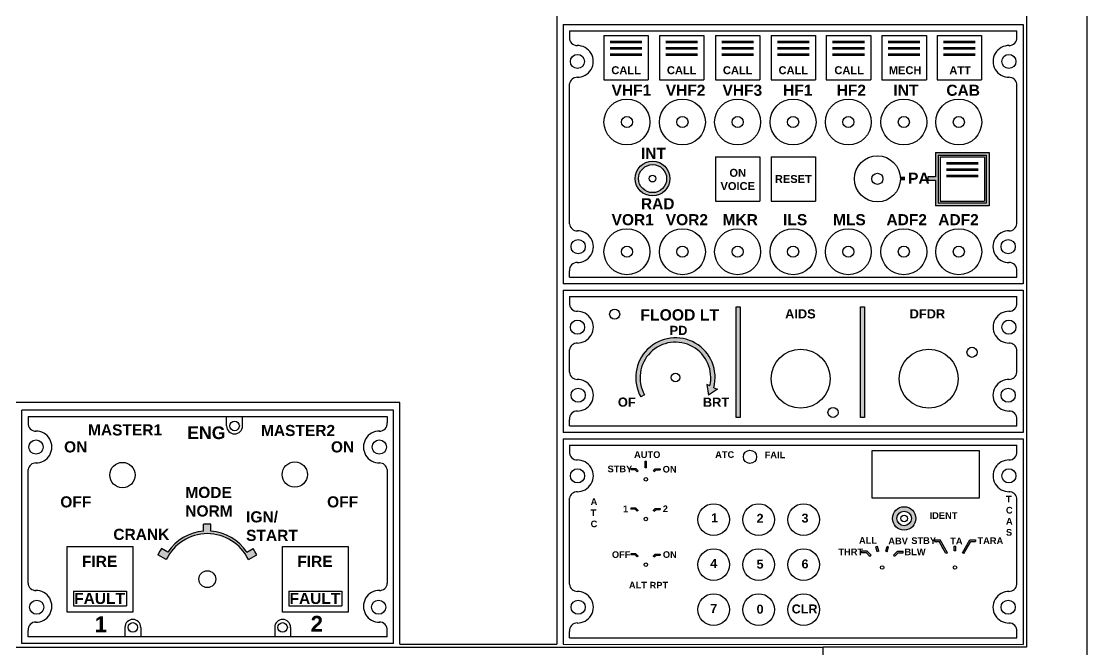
# Model space of a CAD drawing. Header units: millimetres. Extents: x -710 to 7903, y -55 to 3601.
# Drawn here: x 2462.2 to 2798, y 229.4 to 427.3 of the extents above; entities that cross this region are included whole.
import ezdxf

# ---------------------------------------------------------------- set-up
doc = ezdxf.new("R2010")
doc.units = ezdxf.units.MM
doc.styles.get("Standard").update_dxf_attribs({"font": 'sanss___.ttf'})

msp = doc.modelspace()

# ---------------------------------------------------------------- hatches: boundary and pattern name
at = {"lineweight": 50}
h = msp.add_hatch(color=1, dxfattribs=at)
edge = h.paths.add_edge_path()
edge.add_arc((2661.152910764322, 377.7989188534369), 5.472625898888177, 0, 360)
edge = h.paths.add_edge_path(flags=16)
edge.add_arc((2661.152910764322, 377.7989188534369), 4.422987068652411, 0, 360)
h = msp.add_hatch(color=1)
h.paths.add_polyline_path([(2767.191208671041, 386.0779635832972), (2767.191208671041, 369.2236249196046), (2750.336870007348, 369.2236249196046), (2750.336870007348, 377.259115680364), (2747.920328592966, 377.2591156803639), (2747.920328592965, 378.3649243424625), (2750.336870007348, 378.3649243424625), (2750.336870007348, 386.0779635832972)])
h.paths.add_polyline_path([(2766.348133775946, 385.2348886882019), (2766.348133775946, 370.0666998147001), (2751.179944902444, 370.0666998147001), (2751.179944902444, 385.2348886882019)], flags=16)
msp.add_hatch(color=1).paths.add_polyline_path([(2740.759302876217, 377.2591156803639), (2740.759302876217, 378.3649243424625), (2739.384194519123, 378.3649243424625), (2739.384194519123, 377.2591156803639)])
h = msp.add_hatch(color=1)
h.paths.add_polyline_path([(2687.466757732214, 337.4455169830005), (2688.779572713711, 337.4455169830005), (2688.779572713711, 302.5751935788284), (2687.466757732214, 302.5751935788284)])
h.paths.add_polyline_path([(2726.643924362945, 337.4455169830005), (2727.956739344442, 337.4455169830005), (2727.956739344442, 302.5751935788284), (2726.643924362945, 302.5751935788284)])
edge = h.paths.add_edge_path()
edge.add_line((2658.628298742625, 309.6793871121673), (2657.438595901394, 309.0119907556901))
edge.add_arc((2668.350073137452, 315.1330824256086), 12.51111900289339, -14.779877874104216, 209.2914383539405, ccw=False)
edge.add_line((2680.447237257001, 311.9414184443469), (2681.625750399706, 311.4938778518433))
edge.add_line((2681.625750399706, 311.4938778518433), (2678.807490277169, 309.6041477715008))
edge.add_line((2678.807490277169, 309.6041477715008), (2678.219502405534, 312.9459945899))
edge.add_line((2678.219502405534, 312.9459945899), (2679.17933017324, 312.4905680909916))
edge.add_arc((2668.350073137452, 315.1330824256086), 11.1470036312808, 346.2868861903746, 569.2914383539405)
h.paths.add_polyline_path([(2478.259211059271, 177.3701604759533), (2563.224065732945, 177.3701604759533), (2563.224065732945, 178.9249967900739), (2478.259211059271, 178.9249967900739)])
h.paths.add_polyline_path([(2478.259211059271, 119.34090686523), (2563.224065732945, 119.34090686523), (2563.224065732945, 120.8957431793506), (2478.259211059271, 120.8957431793506)])
h.paths.add_polyline_path([(2478.259211059271, 83.58609226131102), (2563.224065732945, 83.58609226131102), (2563.224065732945, 85.14092857543164), (2478.259211059271, 85.14092857543164)])
edge = h.paths.add_edge_path()
edge.add_arc((2530.592900325072, 50.52909891788477), 26.80943083375547, 358.259621614263, 361.740378385737)
edge.add_arc((2530.592900325072, 50.52909891788477), 26.80943083375547, 88.25982234821336, 91.74017765178662)
edge.add_line((2556.427418477143, 51.32669723641493), (2557.39046399329, 51.32669723641493))
edge.add_arc((2530.592900325072, 50.52909891788477), 25.84682748863799, 1.768351392183232, 88.23185257018616)
edge.add_line((2554.831595777378, 49.7315005993546), (2557.39046399329, 49.7315005993546))
edge.add_line((2529.795393972649, 74.76779739625249), (2529.795393972649, 77.326665323209))
edge.add_line((2531.390406677495, 76.3636199090945), (2531.390406677494, 77.326665323209))
edge.add_arc((2530.592900325072, 50.52909891788477), 24.25181478379266, 358.1153055934097, 451.8844770157866)
h = msp.add_hatch(color=1)
edge = h.paths.add_edge_path()
edge.add_arc((2740.446494753524, 270.7521040280101), 3.686452173858746, 0, 360)
edge = h.paths.add_edge_path(flags=16)
edge.add_arc((2740.446494753524, 270.7521040280101), 2.29649460998304, 0, 360)
edge = h.paths.add_edge_path()
edge.add_line((2658.805405208203, 286.6394245715212), (2658.805405208203, 288.8297279036967))
edge.add_line((2658.805405208203, 288.8297279036967), (2659.202379274318, 288.8297279036967))
edge.add_line((2659.202379274318, 288.8297279036967), (2659.202379274318, 286.6394245715212))
edge.add_arc((2659.00389224126, 283.0488261167663), 3.596080417006681, 86.83592958940658, 93.16407041059722)
edge = h.paths.add_edge_path()
edge.add_line((2663.593347235938, 286.3252844954288), (2663.593347235938, 286.0445814413245))
edge.add_line((2663.593347235938, 286.0445814413245), (2662.280350619923, 286.0445814413245))
edge.add_line((2662.280350619923, 286.0445814413245), (2661.683180284188, 285.4474111055894))
edge.add_arc((2659.00389224126, 283.0488261167663), 3.596080417006681, 41.8359295894105, 48.16407041059485)
edge.add_line((2661.402477230084, 285.7281141596936), (2661.999647565819, 286.3252844954288))
edge.add_line((2661.999647565819, 286.3252844954288), (2663.593347235939, 286.3252844954287))
edge = h.paths.add_edge_path()
edge.add_line((2656.324604198334, 285.4474111055895), (2655.659886841267, 286.1121284626565))
edge.add_line((2655.659886841267, 286.1121284626565), (2654.318601550175, 286.1121284626565))
edge.add_line((2654.318601550175, 286.1121284626565), (2654.318601550175, 286.3928315167609))
edge.add_line((2654.318601550175, 286.3928315167609), (2655.940589895371, 286.3928315167609))
edge.add_line((2655.940589895371, 286.3928315167609), (2656.605307252438, 285.7281141596936))
edge.add_arc((2659.00389224126, 283.0488261167663), 3.596080417006681, 131.8359295894092, 138.1640704105888)
edge = h.paths.add_edge_path()
edge.add_line((2663.572695171566, 273.8667521672785), (2663.572695171566, 273.5860491131741))
edge.add_line((2663.572695171566, 273.5860491131741), (2662.25969855555, 273.5860491131741))
edge.add_line((2662.25969855555, 273.5860491131741), (2661.662528219815, 272.9888787774389))
edge.add_arc((2658.983240176887, 270.590293788616), 3.596080417006681, 41.8359295894105, 48.16407041059485)
edge.add_line((2661.38182516571, 273.2695818315433), (2661.978995501446, 273.8667521672785))
edge.add_line((2661.978995501446, 273.8667521672785), (2663.572695171566, 273.8667521672784))
edge = h.paths.add_edge_path()
edge.add_line((2654.297949485803, 273.9342991886106), (2654.297949485803, 273.6535961345062))
edge.add_line((2654.297949485803, 273.6535961345062), (2655.639234776893, 273.6535961345062))
edge.add_line((2655.639234776893, 273.6535961345062), (2656.303952133961, 272.988878777439))
edge.add_arc((2658.983240176887, 270.590293788616), 3.596080417006681, 131.8359295894092, 138.1640704105888, ccw=False)
edge.add_line((2656.584655188064, 273.2695818315432), (2655.919937830997, 273.9342991886106))
edge.add_line((2655.919937830997, 273.9342991886106), (2654.297949485803, 273.9342991886106))
edge = h.paths.add_edge_path()
edge.add_line((2663.572695171566, 259.4916131884147), (2663.572695171566, 259.2109101343103))
edge.add_line((2663.572695171566, 259.2109101343103), (2662.25969855555, 259.2109101343103))
edge.add_line((2662.25969855555, 259.2109101343103), (2661.662528219815, 258.6137397985752))
edge.add_arc((2658.983240176887, 256.2151548097523), 3.596080417006681, 41.8359295894105, 48.16407041059485)
edge.add_line((2661.38182516571, 258.8944428526796), (2661.978995501446, 259.4916131884147))
edge.add_line((2661.978995501446, 259.4916131884147), (2663.572695171566, 259.4916131884147))
edge = h.paths.add_edge_path()
edge.add_line((2654.297949485803, 259.5591602097468), (2654.297949485803, 259.2784571556424))
edge.add_line((2654.297949485803, 259.2784571556424), (2655.639234776893, 259.2784571556424))
edge.add_line((2655.639234776893, 259.2784571556424), (2656.303952133961, 258.6137397985754))
edge.add_arc((2658.983240176887, 256.2151548097523), 3.596080417006681, 131.8359295894092, 138.1640704105888, ccw=False)
edge.add_line((2656.584655188064, 258.8944428526795), (2655.919937830997, 259.5591602097468))
edge.add_line((2655.919937830997, 259.5591602097468), (2654.297949485803, 259.5591602097469))
edge = h.paths.add_edge_path()
edge.add_arc((2733.535122465129, 255.2825111151943), 5.239594750174992, 102.2640761826788, 107.7359238173195)
edge.add_line((2731.938983095813, 260.2730714304074), (2731.526658532202, 261.8118876510138))
edge.add_line((2731.526658532202, 261.8118876510136), (2732.009814985719, 261.9413490325517))
edge.add_line((2732.009814985719, 261.9413490325517), (2732.42213954933, 260.4025328119454))
edge = h.paths.add_edge_path()
edge.add_arc((2733.535122465129, 255.2825111151943), 5.239594750174992, 72.26407618267784, 77.73592381732385)
edge.add_line((2734.648105380927, 260.4025328119454), (2735.060429944538, 261.9413490325518))
edge.add_line((2735.060429944538, 261.9413490325519), (2735.543586398056, 261.8118876510139))
edge.add_line((2735.543586398056, 261.8118876510139), (2735.131261834445, 260.2730714304074))
edge = h.paths.add_edge_path()
edge.add_arc((2733.535122465129, 255.2825111151943), 5.239594750174992, 132.2640761826809, 137.7359238173196)
edge.add_line((2729.657545065714, 258.8063934426293), (2728.531053408718, 259.9328850996242))
edge.add_line((2728.531053408718, 259.9328850996242), (2727.026550680705, 259.9328850996242))
edge.add_line((2727.026550680705, 259.9328850996242), (2727.026550680705, 260.4330854673626))
edge.add_line((2727.026550680705, 260.4330854673626), (2728.73824318494, 260.4330854673626))
edge.add_line((2728.73824318494, 260.4330854673626), (2730.011240137694, 259.160088514609))
edge = h.paths.add_edge_path()
edge.add_line((2738.390295720115, 260.4330854673626), (2740.10198822435, 260.4330854673626))
edge.add_line((2740.10198822435, 260.4330854673626), (2740.10198822435, 259.9328850996242))
edge.add_line((2740.10198822435, 259.9328850996242), (2738.597485496337, 259.9328850996242))
edge.add_line((2738.597485496337, 259.9328850996242), (2737.440338910675, 258.7757385139618))
edge.add_arc((2733.535122465129, 255.2825111151943), 5.239594750174992, 41.81272439668577, 47.28474188193866)
edge.add_line((2737.08942963141, 259.1322193786575), (2738.390295720115, 260.4330854673626))
edge = h.paths.add_edge_path()
edge.add_line((2756.219731723843, 261.9994624620027), (2756.720090219813, 261.9994624620027))
edge.add_line((2756.720090219813, 261.9994624620027), (2756.720090219813, 260.5156762007939))
edge.add_arc((2756.469910971828, 255.2825111151943), 5.239141768387363, 87.26297381152679, 92.73702618847061)
edge.add_line((2756.219731723843, 260.5156762007939), (2756.219731723843, 261.9994624620027))
edge = h.paths.add_edge_path(flags=16)
edge.add_line((2762.951138671002, 263.9574587765774), (2762.951138671002, 263.4571002806078))
edge.add_line((2762.951138671002, 263.4571002806078), (2761.478394339334, 263.4571002806078))
edge.add_line((2761.478394339334, 263.4571002806078), (2759.303155098883, 259.6894753975289))
edge.add_arc((2756.469910971828, 255.2825111151943), 5.239141768387363, 57.26297381152617, 62.73702618847101)
edge.add_line((2758.869831930373, 259.9396546455137), (2761.189512226994, 263.9574587765774))
edge.add_line((2761.189512226994, 263.9574587765774), (2762.951138671002, 263.9574587765774))
edge = h.paths.add_edge_path()
edge.add_line((2762.951138671002, 263.9574587765774), (2762.951138671002, 263.4571002806078))
edge.add_line((2762.951138671002, 263.4571002806078), (2761.478394339334, 263.4571002806078))
edge.add_line((2761.478394339334, 263.4571002806078), (2759.303155098883, 259.6894753975289))
edge.add_arc((2756.469910971828, 255.2825111151943), 5.239141768387363, 57.26297381152617, 62.73702618847101)
edge.add_line((2758.869831930373, 259.9396546455137), (2761.189512226994, 263.9574587765774))
edge.add_line((2761.189512226994, 263.9574587765774), (2762.951138671002, 263.9574587765774))
edge = h.paths.add_edge_path()
edge.add_line((2749.988683272654, 263.9574587765774), (2749.988683272654, 263.4571002806078))
edge.add_arc((2756.469910971828, 255.2825111151943), 5.239141768387363, 117.2629738115261, 122.7370261884738)
edge.add_line((2754.069990013283, 259.9396546455139), (2751.750309716662, 263.9574587765774))
edge.add_line((2749.988683272654, 263.457100280608), (2751.461427604322, 263.4571002806078))
edge.add_line((2753.636666844774, 259.6894753975289), (2751.461427604322, 263.4571002806078))
h = msp.add_hatch(color=1)
edge = h.paths.add_edge_path()
edge.add_line((2519.650742708979, 266.7081304580851), (2519.650742708979, 268.9363550699519))
edge.add_arc((2520.799007379526, 251.631202686348), 17.34320647323831, 86.20376539831648, 93.7962346016833, ccw=False)
edge.add_line((2521.947272050073, 268.9363550699519), (2521.947272050073, 266.7081304580852))
edge.add_arc((2520.799007379526, 251.6312026863482), 15.12059068911664, 34.35526103128552, 85.64473896871328, ccw=False)
edge.add_line((2533.2818775056, 260.1640929471783), (2535.211576624814, 261.2782052531118))
edge.add_arc((2520.799007379526, 251.6312026863482), 17.34320647323831, 26.203765398316307, 33.79623460168301, ccw=False)
edge.add_line((2536.359841295362, 259.2893525031882), (2533.739159084091, 257.7763009230508))
edge.add_arc((2520.799007379526, 251.6312026863482), 14.32514427417341, 25.40239347027086, 154.5976065297291)
edge.add_line((2507.858855674961, 257.7763009230508), (2505.238173463691, 259.2893525031882))
edge.add_arc((2520.799007379526, 251.6312026863482), 17.34320647323831, 146.203765398317, 153.7962346016837, ccw=False)
edge.add_line((2506.386438134237, 261.2782052531118), (2508.316137253452, 260.1640929471783))
edge.add_arc((2520.799007379526, 251.6312026863482), 15.12059068911664, 94.3552610312858, 145.6447389687137, ccw=False)
h = msp.add_hatch(color=1)
edge = h.paths.add_edge_path()
edge.add_line((2749.988683272654, 263.9574587765774), (2749.988683272654, 263.4571002806078))
edge.add_line((2749.988683272654, 263.457100280608), (2751.461427604322, 263.4571002806078))
edge.add_line((2751.461427604322, 263.4571002806078), (2753.636666844774, 259.6894753975289))
edge.add_arc((2756.469910971828, 255.2825111151943), 5.239141768387363, 117.26297381152611, 122.73702618847389, ccw=False)
edge.add_line((2754.069990013283, 259.9396546455139), (2751.750309716662, 263.9574587765774))
edge.add_line((2751.750309716662, 263.9574587765774), (2749.988683272654, 263.9574587765773))

# ---------------------------------------------------------------- linework, layer by layer
at = {"color": 5}
for p, q in [((2778.983562695995, 741.8088413534972), (2778.983562695995, 230.2193822245869)), ((2797.983562695995, 741.8088413534972), (2797.983562695995, 230.219382224587)), ((2630.966450610203, 602.1616148744838), (2630.966450610203, 231.1054275598542)), ((2632.957572990599, 426.3558753453142), (2777.963380194973, 426.3558753453142)), ((2632.963380195082, 426.3558753453141), (2632.963380195081, 344.6497151907388)), ((2634.973925159899, 424.3584003640258), (2634.973925159899, 422.3584003640258)), ((2634.973925159899, 424.3584003640258), (2775.952835230089, 424.3584003640823)), ((2775.963767150899, 422.1288043050333), (2775.963767150899, 424.3584003640823)), ((2777.963380194972, 426.3558753453141), (2777.963380194963, 344.6497151907388)), ((2645.808362572661, 422.8761924819706), (2659.808362572661, 422.8761924819706)), ((2645.808362572661, 422.8761924819706), (2645.808362572661, 408.8761924819706)), ((2659.808362572661, 422.8761924819706), (2659.808362572661, 408.8761924819706)), ((2663.334521420408, 422.8761924819706), (2663.334521420408, 408.8761924819706)), ((2663.334521420408, 422.8761924819706), (2677.334521420408, 422.8761924819706)), ((2677.334521420408, 422.8761924819706), (2677.334521420408, 408.8761924819706)), ((2680.98860932369, 422.8761924819706), (2680.98860932369, 408.8761924819706)), ((2680.98860932369, 422.8761924819706), (2694.988609323689, 422.8761924819705)), ((2694.98860932369, 422.8761924819706), (2694.98860932369, 408.8761924819706)), ((2698.514769693441, 422.8761924819706), (2698.514769693441, 408.8761924819706)), ((2698.514769693441, 422.8761924819706), (2712.514769693441, 422.8761924819705)), ((2712.514769693441, 422.8761924819706), (2712.514769693441, 408.8761924819706)), ((2715.91300100766, 422.8761924819706), (2715.91300100766, 408.8761924819706)), ((2715.91300100766, 422.8761924819705), (2729.91300100766, 422.8761924819705)), ((2729.91300100766, 422.8761924819706), (2729.91300100766, 408.8761924819706)), ((2733.439161377412, 422.8761924819706), (2733.439161377412, 408.8761924819706)), ((2733.439161377411, 422.8761924819706), (2747.439161377412, 422.8761924819706)), ((2747.439161377412, 422.8761924819706), (2747.439161377412, 408.8761924819706)), ((2750.837392691631, 422.8761924819706), (2750.837392691631, 408.8761924819706)), ((2750.837392691631, 422.8761924819706), (2764.837392691631, 422.8761924819705)), ((2764.837392691631, 422.8761924819706), (2764.837392691631, 408.8761924819706)), ((2634.966212480304, 363.5579760190839), (2634.984438619017, 407.6207317876165)), ((2645.808362572661, 408.8761924819706), (2659.808362572661, 408.8761924819706)), ((2663.334521420408, 408.8761924819705), (2677.334521420408, 408.8761924819706)), ((2680.98860932369, 408.8761924819706), (2694.988609323689, 408.8761924819705)), ((2698.514769693441, 408.8761924819705), (2712.514769693441, 408.8761924819705)), ((2715.91300100766, 408.8761924819705), (2729.91300100766, 408.8761924819705)), ((2733.439161377412, 408.8761924819705), (2747.439161377412, 408.8761924819705)), ((2750.83739269163, 408.8761924819705), (2764.837392691631, 408.8761924819706)), ((2775.960547909733, 363.557976019325), (2775.942321770985, 407.620731787673)), ((2680.98860932369, 384.6507942514509), (2694.98860932369, 384.6507942514509)), ((2680.98860932369, 384.6507942514509), (2680.98860932369, 370.6507942514509)), ((2694.98860932369, 384.6507942514509), (2694.98860932369, 370.650794251451)), ((2698.514769693441, 384.6507942514509), (2712.514769693441, 384.6507942514509)), ((2698.514769693441, 384.6507942514509), (2698.514769693441, 370.6507942514509)), ((2712.514769693441, 384.6507942514509), (2712.514769693441, 370.650794251451)), ((2751.764039339195, 384.650794251451), (2751.764039339195, 370.650794251451)), ((2751.764039339195, 384.650794251451), (2765.764039339195, 384.6507942514509)), ((2765.764039339195, 384.650794251451), (2765.764039339195, 370.650794251451)), ((2680.98860932369, 370.6507942514509), (2694.98860932369, 370.6507942514509)), ((2698.514769693441, 370.6507942514509), (2712.514769693441, 370.6507942514509)), ((2751.764039339194, 370.6507942514509), (2765.764039339195, 370.650794251451)), ((2634.976566968025, 346.7183060699452), (2634.976566968025, 348.7183060699452)), ((2634.976566968025, 346.7183060699452), (2775.950193422009, 346.7183060700016)), ((2775.950193422009, 346.7183060700016), (2775.950193422007, 348.7183060700016)), ((2777.963380194963, 344.6497151907388), (2632.963380195082, 344.6497151907388)), ((2632.963380195081, 342.6477332950619), (2777.963380194963, 342.6477332950619)), ((2632.963380195081, 342.6477332950619), (2632.963380195081, 297.8508493987115)), ((2777.963380194963, 342.6477332950619), (2777.963380194958, 297.8508493987114)), ((2634.976828762135, 340.6502583137735), (2634.976828762135, 338.6502583137735)), ((2634.976828762135, 340.6502583137735), (2775.955738832326, 340.6502583138301)), ((2775.966670753135, 338.420662254781), (2775.966670753135, 340.6502583138301)), ((2634.962521143053, 316.8044267655239), (2634.987342221253, 323.9125897373642)), ((2775.964239246962, 316.8044267655803), (2775.945225373221, 323.9125897374208)), ((2581.535122190849, 307.3099280447807), (2460.290940063036, 307.3099280447808)), ((2581.53512219085, 231.1308131888737), (2581.535122190849, 307.3099280447807)), ((2579.53512219085, 304.8775029271089), (2462.290940063036, 304.877502927109)), ((2462.290940063036, 231.3929309904031), (2462.290940063036, 304.877502927109)), ((2464.304388630087, 302.8800279458206), (2464.304388630087, 300.8800279458206)), ((2464.304388630087, 302.8800279458206), (2577.521673623799, 302.8800279458206)), ((2526.894430261993, 299.8800279458206), (2526.894430261993, 302.8800279458206)), ((2531.894430261993, 299.8800279458206), (2531.894430261993, 302.8800279458206)), ((2577.521673623799, 302.8800279458206), (2577.521673623799, 300.8800279458206)), ((2579.53512219085, 231.3929309904031), (2579.535122190849, 304.8775029271089)), ((2634.976566968022, 299.9194402779179), (2634.976566968022, 301.9194402779179)), ((2634.976566968022, 299.9194402779179), (2775.950193422006, 299.9194402779743)), ((2775.950193422006, 299.9194402779743), (2775.950193422004, 301.9194402779743)), ((2777.963380194958, 297.8508493987114), (2632.963380195081, 297.8508493987115)), ((2632.963380195081, 295.8189947267824), (2777.963380194958, 295.8189947267824)), ((2632.963380195081, 295.8189947267824), (2632.963380195081, 231.1044020297856)), ((2777.963380194958, 295.8189947267824), (2777.96338019495, 231.0299367802058)), ((2634.976828762132, 293.821519745494), (2634.976828762132, 291.821519745494)), ((2634.976828762132, 293.821519745494), (2775.955738832323, 293.8215197455506)), ((2775.966670753132, 291.5919236865015), (2775.966670753132, 293.8215197455506)), ((2464.290081011004, 250.3092757324256), (2464.314902089205, 286.1423593694113)), ((2577.51116016468, 286.1423593694113), (2577.535981242882, 250.3092757324256)), ((2634.962521143049, 250.0207467718081), (2634.98734222125, 277.0838511690847)), ((2775.964239246958, 250.0207467718645), (2775.945225373218, 277.0838511691413)), ((2464.304126835973, 233.4242892448197), (2464.304126835973, 235.4242892448197)), ((2494.82905136055, 236.4242892448197), (2494.82905136055, 233.4242892448197)), ((2499.82905136055, 236.4242892448197), (2499.82905136055, 233.4242892448197)), ((2542.03567684347, 236.4242892448197), (2542.03567684347, 233.4242892448197)), ((2547.03567684347, 236.4242892448197), (2547.03567684347, 233.4242892448197)), ((2577.521935417913, 233.4242892448197), (2577.521935417913, 235.4242892448197)), ((2634.976566968018, 233.1357602842022), (2634.976566968018, 235.1357602842022)), ((2775.950193422002, 233.1357602842586), (2775.950193422001, 235.1357602842586)), ((2577.521935417913, 233.4242892448197), (2464.304126835973, 233.4242892448197)), ((2634.976566968018, 233.1357602842022), (2775.950193422002, 233.1357602842586)), ((2327.024612811601, 230.2193822245868), (2714.90016673884, 230.2193822245866)), ((2579.53512219085, 231.3929309904031), (2462.290940063036, 231.3929309904031)), ((2581.53512219085, 231.1308131888737), (2630.966450610203, 231.1054275598542)), ((2632.963380195081, 231.1044020297856), (2777.96338019495, 231.0299367802058)), ((2778.983562695995, 230.219382224587), (2714.90016673884, 230.2193822245866)), ((2714.90016673884, 211.2193822245866), (2714.90016673884, 230.2193822245866)), ((2797.983562695995, 230.219382224587), (2797.983562695994, 211.219382224587))]:
    msp.add_line(p, q, dxfattribs=at)
at = {"color": 1, "lineweight": 80}
for p, q in [((2647.808362572661, 420.8761924819706), (2657.80836257266, 420.8761924819706)), ((2665.334521420408, 420.8761924819706), (2675.334521420408, 420.8761924819706)), ((2682.98860932369, 420.8761924819706), (2692.98860932369, 420.8761924819706)), ((2700.514769693441, 420.8761924819706), (2710.514769693441, 420.8761924819706)), ((2717.91300100766, 420.8761924819706), (2727.91300100766, 420.8761924819706)), ((2735.439161377412, 420.8761924819705), (2745.439161377412, 420.8761924819706)), ((2752.83739269163, 420.8761924819706), (2762.837392691631, 420.8761924819706)), ((2647.808362572661, 418.8761924819705), (2657.80836257266, 418.8761924819706)), ((2647.808362572661, 416.8761924819705), (2657.80836257266, 416.8761924819705)), ((2665.334521420408, 418.8761924819706), (2675.334521420408, 418.8761924819706)), ((2665.334521420408, 416.8761924819705), (2675.334521420408, 416.8761924819705)), ((2682.98860932369, 418.8761924819706), (2692.98860932369, 418.8761924819706)), ((2682.98860932369, 416.8761924819705), (2692.98860932369, 416.8761924819705)), ((2700.514769693441, 418.8761924819706), (2710.514769693441, 418.8761924819706)), ((2700.514769693441, 416.8761924819706), (2710.514769693441, 416.8761924819706)), ((2717.91300100766, 418.8761924819706), (2727.91300100766, 418.8761924819706)), ((2717.91300100766, 416.8761924819706), (2727.91300100766, 416.8761924819706)), ((2735.439161377412, 418.8761924819706), (2745.439161377412, 418.8761924819706)), ((2735.439161377412, 416.8761924819705), (2745.439161377412, 416.8761924819705)), ((2752.83739269163, 418.8761924819706), (2762.837392691631, 418.8761924819706)), ((2752.83739269163, 416.8761924819706), (2762.837392691631, 416.8761924819706)), ((2753.764039339194, 382.650794251451), (2763.764039339195, 382.650794251451)), ((2753.764039339194, 380.650794251451), (2763.764039339195, 380.650794251451)), ((2753.764039339194, 378.650794251451), (2763.764039339195, 378.650794251451))]:
    msp.add_line(p, q, dxfattribs=at)
at = {"color": 1}
for p, q in [((2750.336870007348, 386.0779635832972), (2750.336870007348, 378.3649243424625)), ((2751.179944902444, 385.2348886882019), (2751.179944902444, 370.0666998147001)), ((2766.348133775946, 385.2348886882019), (2766.348133775946, 370.0666998147001)), ((2767.191208671041, 386.0779635832972), (2767.191208671041, 369.2236249196046)), ((2750.336870007348, 378.3649243424625), (2747.920328592965, 378.3649243424625)), ((2747.920328592966, 378.3649243424625), (2747.920328592966, 377.2591156803639)), ((2747.920328592965, 377.2591156803639), (2750.336870007348, 377.259115680364)), ((2750.336870007348, 377.259115680364), (2750.336870007348, 369.2236249196046)), ((2679.17933017324, 312.4905680909916), (2678.219502405534, 312.9459945899)), ((2678.219502405534, 312.9459945899), (2678.807490277169, 309.6041477715008)), ((2658.628298742625, 309.6793871121673), (2657.438595901394, 309.0119907556901)), ((2681.625750399706, 311.4938778518433), (2678.807490277169, 309.6041477715008)), ((2680.447237257001, 311.9414184443469), (2681.625750399706, 311.4938778518433)), ((2658.805405208203, 288.8297279036967), (2659.202379274318, 288.8297279036967)), ((2658.805405208203, 286.6394245715212), (2658.805405208203, 288.8297279036967)), ((2659.202379274318, 286.6394245715212), (2659.202379274318, 288.8297279036967)), ((2655.940589895371, 286.3928315167609), (2654.318601550175, 286.3928315167609)), ((2654.318601550175, 286.3928315167609), (2654.318601550175, 286.1121284626565)), ((2655.659886841267, 286.1121284626565), (2654.318601550175, 286.1121284626565)), ((2656.324604198334, 285.4474111055895), (2655.659886841267, 286.1121284626565)), ((2656.605307252438, 285.7281141596936), (2655.940589895371, 286.3928315167609)), ((2661.402477230084, 285.7281141596936), (2661.999647565819, 286.3252844954288)), ((2661.683180284188, 285.4474111055894), (2662.280350619923, 286.0445814413245)), ((2661.999647565819, 286.3252844954288), (2663.593347235939, 286.3252844954287)), ((2662.280350619923, 286.0445814413245), (2663.593347235938, 286.0445814413245)), ((2663.593347235938, 286.3252844954288), (2663.593347235938, 286.0445814413245)), ((2655.919937830997, 273.9342991886106), (2654.297949485803, 273.9342991886106)), ((2654.297949485803, 273.9342991886106), (2654.297949485803, 273.6535961345062)), ((2655.639234776893, 273.6535961345062), (2654.297949485803, 273.6535961345062)), ((2656.303952133961, 272.988878777439), (2655.639234776893, 273.6535961345062)), ((2656.584655188064, 273.2695818315432), (2655.919937830997, 273.9342991886106)), ((2661.38182516571, 273.2695818315433), (2661.978995501446, 273.8667521672785)), ((2661.662528219815, 272.9888787774389), (2662.25969855555, 273.5860491131741)), ((2661.978995501446, 273.8667521672785), (2663.572695171566, 273.8667521672784)), ((2662.25969855555, 273.5860491131741), (2663.572695171566, 273.5860491131741)), ((2663.572695171566, 273.8667521672785), (2663.572695171566, 273.5860491131741)), ((2519.650742708979, 266.7081304580851), (2519.650742708979, 268.9363550699519)), ((2521.947272050073, 266.7081304580852), (2521.947272050073, 268.9363550699519)), ((2732.009814985719, 261.9413490325517), (2731.526658532202, 261.8118876510136)), ((2732.42213954933, 260.4025328119454), (2732.009814985719, 261.9413490325517)), ((2734.648105380927, 260.4025328119454), (2735.060429944538, 261.9413490325518)), ((2735.543586398056, 261.8118876510139), (2735.060429944538, 261.9413490325519)), ((2749.988683272654, 263.9574587765773), (2751.750309716662, 263.9574587765774)), ((2749.988683272654, 263.9574587765774), (2749.988683272654, 263.4571002806078)), ((2749.988683272654, 263.457100280608), (2751.461427604322, 263.4571002806078)), ((2753.636666844774, 259.6894753975289), (2751.461427604322, 263.4571002806078)), ((2754.069990013283, 259.9396546455139), (2751.750309716662, 263.9574587765774)), ((2756.219731723843, 260.5156762007939), (2756.219731723843, 261.9994624620027)), ((2756.219731723843, 261.9994624620027), (2756.720090219813, 261.9994624620027)), ((2756.720090219813, 260.5156762007939), (2756.720090219813, 261.9994624620027)), ((2758.869831930373, 259.9396546455137), (2761.189512226994, 263.9574587765774)), ((2759.303155098883, 259.6894753975289), (2761.478394339334, 263.4571002806078)), ((2761.189512226994, 263.9574587765774), (2762.951138671002, 263.9574587765774)), ((2761.478394339334, 263.4571002806078), (2762.951138671002, 263.4571002806078)), ((2762.951138671002, 263.9574587765774), (2762.951138671002, 263.4571002806078)), ((2507.858855674961, 257.7763009230508), (2505.238173463691, 259.2893525031882)), ((2508.316137253452, 260.1640929471783), (2506.386438134237, 261.2782052531118)), ((2533.2818775056, 260.1640929471783), (2535.211576624814, 261.2782052531118)), ((2533.739159084091, 257.7763009230508), (2536.359841295362, 259.2893525031882)), ((2655.919937830997, 259.5591602097468), (2654.297949485803, 259.5591602097469)), ((2654.297949485803, 259.5591602097468), (2654.297949485803, 259.2784571556424)), ((2655.639234776893, 259.2784571556424), (2654.297949485803, 259.2784571556424)), ((2656.303952133961, 258.6137397985754), (2655.639234776893, 259.2784571556424)), ((2656.584655188064, 258.8944428526795), (2655.919937830997, 259.5591602097468)), ((2661.38182516571, 258.8944428526796), (2661.978995501446, 259.4916131884147)), ((2661.662528219815, 258.6137397985752), (2662.25969855555, 259.2109101343103)), ((2661.978995501446, 259.4916131884147), (2663.572695171566, 259.4916131884147)), ((2662.25969855555, 259.2109101343103), (2663.572695171566, 259.2109101343103)), ((2663.572695171566, 259.4916131884147), (2663.572695171566, 259.2109101343103)), ((2727.026550680705, 259.9328850996242), (2727.026550680705, 260.4330854673626)), ((2728.73824318494, 260.4330854673626), (2727.026550680705, 260.4330854673626)), ((2728.531053408718, 259.9328850996242), (2727.026550680705, 259.9328850996242)), ((2729.657545065714, 258.8063934426293), (2728.531053408718, 259.9328850996242)), ((2730.011240137694, 259.160088514609), (2728.73824318494, 260.4330854673626)), ((2731.938983095813, 260.2730714304074), (2731.526658532202, 261.8118876510138)), ((2735.131261834445, 260.2730714304074), (2735.543586398056, 261.8118876510139)), ((2737.08942963141, 259.1322193786575), (2738.390295720115, 260.4330854673626)), ((2737.440338910675, 258.7757385139618), (2738.597485496337, 259.9328850996242)), ((2738.390295720115, 260.4330854673626), (2740.10198822435, 260.4330854673626)), ((2738.597485496337, 259.9328850996242), (2740.10198822435, 259.9328850996242)), ((2740.10198822435, 259.9328850996242), (2740.10198822435, 260.4330854673626)), ((2478.650375385379, 247.8291506481055), (2495.329051360549, 247.8291506481055)), ((2478.65037538538, 247.8291506481055), (2478.650375385379, 243.169944368911)), ((2495.32905136055, 247.8291506481055), (2495.32905136055, 243.169944368911)), ((2546.526564971697, 247.8291506481055), (2563.205240946867, 247.8291506481055)), ((2546.526564971697, 247.8291506481055), (2546.526564971697, 243.169944368911)), ((2563.205240946867, 247.8291506481055), (2563.205240946867, 243.169944368911)), ((2478.650375385379, 243.169944368911), (2495.329051360549, 243.169944368911)), ((2546.526564971697, 243.169944368911), (2563.205240946867, 243.169944368911))]:
    msp.add_line(p, q, dxfattribs=at)
for points in [[(2750.336870007348, 386.0779635832972), (2767.191208671041, 386.0779635832972)], [(2751.179944902444, 385.2348886882019), (2766.348133775946, 385.2348886882019)], [(2766.348133775946, 370.0666998147001), (2751.179944902444, 370.0666998147001)], [(2767.191208671041, 369.2236249196046), (2750.336870007348, 369.2236249196046)]]:
    msp.add_lwpolyline(points, dxfattribs=at)
for points in [[(2687.466757732214, 337.4455169830005), (2688.779572713711, 337.4455169830005), (2688.779572713711, 302.5751935788284), (2687.466757732214, 302.5751935788284)], [(2726.643924362945, 337.4455169830005), (2727.956739344442, 337.4455169830005), (2727.956739344442, 302.5751935788284), (2726.643924362945, 302.5751935788284)]]:
    msp.add_lwpolyline(points, close=True, dxfattribs=at)
at = {"color": 5}
for points in [[(2730.364763739569, 292.1355280359451), (2764.061946855538, 292.1355280359451), (2764.061946855538, 277.0866096587998), (2730.364763739569, 277.0866096587998)], [(2476.659487257153, 261.9591970601657), (2497.32905136055, 261.9591970601657), (2497.32905136055, 241.169944368911), (2476.659487257153, 241.169944368911)], [(2544.53567684347, 261.9591970601657), (2565.205240946867, 261.9591970601657), (2565.205240946867, 241.169944368911), (2544.53567684347, 241.169944368911)]]:
    msp.add_lwpolyline(points, close=True, dxfattribs=at)
for centre, radius in [((2637.473925159899, 414.7141556330006), 2.232332985104004), ((2773.452835230097, 414.7141556330552), 2.232332985104004), ((2637.693494248861, 356.3625845075383), 2.232332985104004), ((2773.233266141165, 356.3625845075925), 2.232332985104004), ((2649.192005715589, 335.0964957071748), 1.588153409117408), ((2637.476828762135, 331.0060135827483), 2.232332985104004), ((2773.455738832333, 331.0060135828029), 2.232332985104004), ((2761.843088833674, 323.0835241183477), 1.588153409117408), ((2637.693494248858, 309.563718715511), 2.232332985104004), ((2773.233266141162, 309.5637187155652), 2.232332985104004), ((2718.028301997355, 304.1567702997395), 1.588153409117408), ((2466.804388630087, 293.2357832147954), 2.232332985104004), ((2637.476828762132, 284.1772750144688), 2.232332985104004), ((2773.455738832331, 284.1772750145234), 2.232332985104004), ((2467.021054116809, 242.7800387217952), 2.232332985104004), ((2574.805008137076, 242.7800387217952), 2.232332985104004), ((2637.693494248855, 242.7800387217952), 2.232332985104004), ((2773.233266141158, 242.7800387218495), 2.232332985104004), ((2497.32905136055, 236.4242892448197), 1.5), ((2544.53567684347, 236.4242892448197), 1.5)]:
    msp.add_circle(centre, radius)
for centre, radius in [((2653.070672867899, 395.6311273165225), 7.239704235280669), ((2670.564696109796, 395.6311273165225), 7.239704235280669), ((2687.958158576969, 395.6311273165225), 7.239704235280669), ((2705.452183340871, 395.6311273165225), 7.239704235280669), ((2722.848296024638, 395.6311273165225), 7.239704235280669), ((2740.345965989639, 395.6311273165225), 7.239704235280669), ((2757.680271587209, 395.6311273165225), 7.239704235280669), ((2653.070672867899, 395.6311273165225), 1.758748234435541), ((2670.564696109796, 395.6311273165225), 1.758748234435541), ((2687.958158576969, 395.6311273165225), 1.758748234435541), ((2705.452183340871, 395.6311273165225), 1.758748234435541), ((2722.848296024638, 395.6311273165225), 1.758748234435541), ((2740.345965989639, 395.6311273165225), 1.758748234435541), ((2757.680271587209, 395.6311273165225), 1.758748234435541), ((2732.015571936258, 377.7299075714152), 7.239704235280669), ((2732.015571936258, 377.7299075714152), 1.758748234435541), ((2661.152910764322, 377.7989188534369), 1.0469142250479), ((2653.070672867899, 354.7792598129209), 7.239704235280669), ((2670.564696109796, 354.7792598129209), 7.239704235280669), ((2687.958158576969, 354.7792598129209), 7.239704235280669), ((2705.452183340871, 354.7792598129209), 7.239704235280669), ((2722.848296024638, 354.7792598129209), 7.239704235280669), ((2740.345965989639, 354.7792598129209), 7.239704235280669), ((2757.680271587209, 354.7792598129209), 7.239704235280669), ((2653.070672867899, 354.7792598129209), 1.758748234435541), ((2670.564696109796, 354.7792598129209), 1.758748234435541), ((2687.958158576969, 354.7792598129209), 1.758748234435541), ((2705.452183340871, 354.7792598129209), 1.758748234435541), ((2722.848296024638, 354.7792598129209), 1.758748234435541), ((2740.345965989639, 354.7792598129209), 1.758748234435541), ((2757.680271587209, 354.7792598129209), 1.758748234435541), ((2707.81766732754, 314.7546710693546), 9.295721080621203), ((2748.196364778451, 314.7546710693546), 9.295721080621203), ((2668.350073137452, 315.1330824256086), 1.352563458686242), ((2529.394430261993, 299.8800279458206), 1.5), ((2575.021673623799, 293.2357832147954), 2.232332985104004), ((2691.853703688201, 290.1618967226765), 2.096981231695203), ((2494.061927459042, 284.4142555038813), 3.985945150899489), ((2548.379801271246, 284.5691188220242), 3.985945150899489), ((2659.00389224126, 283.0488261167663), 0.553429603417286), ((2680.415773848398, 270.3914098892384), 5), ((2694.598837056479, 270.3914098892384), 5), ((2708.78190026456, 270.3914098892384), 5), ((2659.00389224126, 270.5864931167923), 0.553429603417286), ((2680.415773848398, 256.208346681157), 5), ((2694.598837056479, 256.208346681157), 5), ((2708.78190026456, 256.208346681157), 5), ((2659.00389224126, 256.2113541379285), 0.553429603417286), ((2733.535122465129, 255.2825111151943), 0.553429603417286), ((2756.469910971828, 255.2825111151943), 0.553429603417286), ((2520.799007379526, 251.6312026863482), 2.655638254711903), ((2680.415773848398, 242.0252834730755), 5), ((2694.598837056479, 242.0252834730755), 5), ((2708.78190026456, 242.0252834730755), 5)]:
    msp.add_circle(centre, radius, dxfattribs=at)
at = {"color": 1}
for centre, radius in [((2661.152910764322, 377.7989188534369), 5.472625898888177), ((2661.152910764322, 377.7989188534369), 4.422987068652411), ((2740.446494753524, 270.7521040280101), 3.686452173858746), ((2740.446494753524, 270.7521040280101), 2.29649460998304), ((2740.446494753524, 270.7521040280101), 1.035606329360418)]:
    msp.add_circle(centre, radius, dxfattribs=at)
at = {"color": 5}
for centre, radius, start, end in [((2637.37948793165, 422.1288043049786), 2.416494692558771, 174.5479879583645, 272.2397040119052), ((2773.54727245834, 422.1288043050333), 2.416494692558771, 267.7602959881405, 5.452012041681298), ((2637.473925159899, 414.7141556330006), 5, 268.540574937032, 91.45942506296798), ((2773.452835230097, 414.7141556330552), 5, 88.54057493707782, 271.4594250630138), ((2637.37948793165, 407.2995069610225), 2.416494692558771, 87.76029598809475, 172.3610567191907), ((2773.547272458352, 407.2995069610772), 2.416494692558771, 7.63894328085506, 92.239704011951), ((2637.372777636336, 363.7768155697545), 2.416494692558771, 184.1178242002659, 272.4616319438587), ((2773.553982753684, 363.7768155698089), 2.416494692558771, 267.5383680561871, 355.8821757997799), ((2637.476566968025, 356.3625508009704), 5, 268.540574937032, 91.45942506296798), ((2773.450193422001, 356.3625508010248), 5, 88.54057493707782, 271.4594250630138), ((2637.382129739776, 348.9479021289924), 2.416494692558771, 87.76029598809475, 185.4520120416355), ((2773.544630650256, 348.9479021290468), 2.416494692558771, 354.5479879584103, 92.239704011951), ((2637.382391533886, 338.4206622547264), 2.416494692558771, 174.5479879583645, 272.2397040119052), ((2637.476828762135, 331.0060135827483), 5, 268.540574937032, 91.45942506296798), ((2773.455738832333, 331.0060135828029), 5, 88.54057493707782, 271.4594250630138), ((2773.550176060576, 338.420662254781), 2.416494692558771, 267.7602959881405, 5.452012041681298), ((2637.382391533886, 323.5913649107703), 2.416494692558771, 87.76029598809475, 172.3610567191907), ((2773.550176060588, 323.5913649108249), 2.416494692558771, 7.63894328085506, 92.239704011951), ((2637.372777636333, 316.9779497777272), 2.416494692558771, 184.1178242002659, 272.4616319438587), ((2773.553982753681, 316.9779497777816), 2.416494692558771, 267.5383680561871, 355.8821757997799), ((2637.476566968022, 309.5636850089431), 5, 268.540574937032, 91.45942506296798), ((2773.450193421998, 309.5636850089975), 5, 88.54057493707782, 271.4594250630138), ((2637.382129739773, 302.1490363369651), 2.416494692558771, 87.76029598809475, 185.4520120416355), ((2773.544630650253, 302.1490363370195), 2.416494692558771, 354.5479879584103, 92.239704011951), ((2466.709951401838, 300.6504318867735), 2.416494692558771, 174.5479879583645, 272.2397040119052), ((2529.394430261993, 299.8800279458206), 2.5, 180, 0), ((2575.116110852047, 300.6504318867735), 2.416494692558771, 267.7602959880948, 5.452012041635513), ((2466.804388630087, 293.2357832147954), 5, 268.540574937032, 91.45942506296798), ((2575.021673623799, 293.2357832147954), 5, 88.54057493703203, 271.459425062968), ((2637.382391533883, 291.5919236864469), 2.416494692558771, 174.5479879583645, 272.2397040119052), ((2637.476828762132, 284.1772750144688), 5, 268.540574937032, 91.45942506296798), ((2773.455738832331, 284.1772750145234), 5, 88.54057493707782, 271.4594250630138), ((2773.550176060573, 291.5919236865015), 2.416494692558771, 267.7602959881405, 5.452012041681298), ((2466.709951401838, 285.8211345428174), 2.416494692558771, 87.76029598809475, 172.3610567191907), ((2575.116110852047, 285.8211345428174), 2.416494692558771, 7.638943280809271, 92.23970401190523), ((2637.382391533883, 276.7626263424908), 2.416494692558771, 87.76029598809475, 172.3610567191907), ((2773.550176060585, 276.7626263425454), 2.416494692558771, 7.63894328085506, 92.239704011951), ((2466.700337504284, 250.4827987446289), 2.416494692558771, 184.1178242002659, 272.4616319438587), ((2575.125724749601, 250.4827987446289), 2.416494692558771, 267.5383680561413, 355.8821757997342), ((2637.372777636329, 250.1942697840115), 2.416494692558771, 184.1178242002659, 272.4616319438587), ((2773.553982753678, 250.1942697840659), 2.416494692558771, 267.5383680561871, 355.8821757997799), ((2466.804126835973, 243.0685339758449), 5, 268.540574937032, 91.45942506296798), ((2575.021935417913, 243.0685339758449), 5, 88.54057493703203, 271.459425062968), ((2637.476566968018, 242.7800050152274), 5, 268.540574937032, 91.45942506296798), ((2773.450193421995, 242.7800050152818), 5, 88.54057493707782, 271.4594250630138), ((2497.32905136055, 236.4242892448197), 2.5, 0, 180), ((2544.53567684347, 236.4242892448197), 2.5, 0, 180), ((2466.709689607728, 235.6911179286566), 2.416494692558771, 87.76029598809475, 185.4520120416355), ((2575.116372646158, 235.6911179286566), 2.416494692558771, 354.5479879583645, 92.23970401190523), ((2637.382129739773, 235.4025889680392), 2.416494692558771, 87.76029598809475, 185.4520120416355), ((2773.544630650249, 235.3653563433038), 2.416494692558771, 354.5479879584103, 92.239704011951)]:
    msp.add_arc(centre, radius, start, end, dxfattribs=at)
at = {"color": 1}
for centre, radius, start, end in [((2668.350073137452, 315.1330824256086), 12.51111900289339, 345.2201221258958, 209.2914383539405), ((2668.350073137452, 315.1330824256086), 11.1470036312808, 346.2868861903746, 209.2914383539405), ((2659.00389224126, 283.0488261167663), 3.596080417006681, 131.8359295894092, 138.1640704105888), ((2659.00389224126, 283.0488261167663), 3.596080417006681, 86.83592958940658, 93.16407041059722), ((2659.00389224126, 283.0488261167663), 3.596080417006681, 41.8359295894105, 48.16407041059485), ((2658.983240176887, 270.590293788616), 3.596080417006681, 131.8359295894092, 138.1640704105888), ((2658.983240176887, 270.590293788616), 3.596080417006681, 41.8359295894105, 48.16407041059485), ((2520.799007379526, 251.631202686348), 17.34320647323831, 86.20376539831653, 93.79623460168327), ((2520.799007379526, 251.6312026863482), 14.32514427417341, 25.40239347027086, 154.5976065297291), ((2520.799007379526, 251.6312026863482), 15.12059068911664, 94.35526103128582, 145.6447389687136), ((2520.799007379526, 251.6312026863482), 15.12059068911664, 34.35526103128543, 85.64473896871333), ((2520.799007379526, 251.6312026863482), 17.34320647323831, 146.203765398317, 153.7962346016837), ((2520.799007379526, 251.6312026863482), 17.34320647323831, 26.20376539831631, 33.79623460168305), ((2658.983240176887, 256.2151548097523), 3.596080417006681, 131.8359295894092, 138.1640704105888), ((2658.983240176887, 256.2151548097523), 3.596080417006681, 41.8359295894105, 48.16407041059485), ((2733.535122465129, 255.2825111151943), 5.239594750174992, 132.2640761826809, 137.7359238173196), ((2733.535122465129, 255.2825111151943), 5.239594750174992, 102.2640761826788, 107.7359238173195), ((2733.535122465129, 255.2825111151943), 5.239594750174992, 72.26407618267784, 77.73592381732385), ((2733.535122465129, 255.2825111151943), 5.239594750174992, 41.81272439668577, 47.28474188193866), ((2756.469910971828, 255.2825111151943), 5.239141768387363, 117.2629738115261, 122.7370261884738), ((2756.469910971828, 255.2825111151943), 5.239141768387363, 87.26297381152679, 92.73702618847061), ((2756.469910971828, 255.2825111151943), 5.239141768387363, 57.26297381152617, 62.73702618847101)]:
    msp.add_arc(centre, radius, start, end, dxfattribs=at)

# ---------------------------------------------------------------- texts
for s, insert, char_height, width, attachment_point in [('{\\fSansSerif|b1|i0|c2|p2;CALL}', (2652.808362572661, 411.9313342560564), 2.5, 10, 5), ('{\\fSansSerif|b1|i0|c2|p2;CALL}', (2670.334521420408, 411.9313342560564), 2.5, 10, 5), ('{\\fSansSerif|b1|i0|c2|p2;CALL}', (2687.988610845694, 411.9313342560565), 2.5, 10, 5), ('{\\fSansSerif|b1|i0|c2|p2;CALL}', (2705.514769693441, 411.9313342560565), 2.5, 10, 5), ('{\\fSansSerif|b1|i0|c2|p2;CALL}', (2723.104893068955, 411.9313342560565), 2.5, 10, 5), ('{\\fSansSerif|b1|i0|c2|p2;MECH}', (2740.758982494242, 411.9313342560565), 2.5, 10, 5), ('{\\fSansSerif|b1|i0|c2|p2;ATT}', (2758.093249280693, 411.9313342560565), 2.5, 10, 5), ('{\\fSansSerif|b1|i0|c2|p2;VHF1}', (2648.22642241302, 407.387927994325), 3.498156833227095, 14.82464171584445, 1), ('{\\fSansSerif|b1|i0|c2|p2;VHF2}', (2665.311973095151, 407.3879271031883), 3.498156833227095, 14.82462895412311, 1), ('{\\fSansSerif|b1|i0|c2|p2;VHF3}', (2683.201548599473, 407.387927994325), 3.498156833227095, 14.82462895412311, 1), ('{\\fSansSerif|b1|i0|c2|p2;HF1}', (2702.297165142094, 407.387927994325), 3.498156833227095, 14.82462895412311, 1), ('{\\fSansSerif|b1|i0|c2|p2;HF2}', (2719.181709238176, 407.387927994325), 3.498156833227095, 14.82462895412311, 1), ('{\\fSansSerif|b1|i0|c2|p2;INT}', (2737.071286264502, 407.387927994325), 3.498156833227095, 14.82462895412311, 1), ('{\\fSansSerif|b1|i0|c2|p2;CAB}', (2753.754823774535, 407.387927994325), 3.498156833227095, 14.82462895412311, 1), ('{\\fSansSerif|b1|i0|c2|p2;INT}', (2657.472720805257, 387.5013587765216), 3.498156833227095, 14.82462895412311, 1), ('{\\fSansSerif|b1|i0|c2|p2;ON\\PVOICE}', (2687.98860932369, 377.5180799595957), 2.5, 10, 5), ('{\\fSansSerif|b1|i0|c2|p2;PA}', (2741.687095593271, 379.6672562374008), 3.498156833227095, 14.82462895412311, 1), ('{\\fSansSerif|b1|i0|c2|p2;RESET}', (2705.514769693441, 377.6507942514509), 2.5, 10, 5), ('{\\fSansSerif|b1|i0|c2|p2;RAD}', (2657.472720805257, 371.6322781545668), 3.498156833227095, 14.82462895412311, 1), ('{\\fSansSerif|b1|i0|c2|p2;VOR1}', (2648.22642241302, 366.6104171869722), 3.498156833227095, 14.82462895412311, 1), ('{\\fSansSerif|b1|i0|c2|p2;VOR2}', (2665.311973095151, 366.6104162958355), 3.498156833227095, 14.82462895412311, 1), ('{\\fSansSerif|b1|i0|c2|p2;MKR}', (2683.201548599473, 366.6104171869722), 3.498156833227095, 14.82462895412311, 1), ('{\\fSansSerif|b1|i0|c2|p2;ILS}', (2702.297165142094, 366.6104171869722), 3.498156833227095, 14.82462895412311, 1), ('{\\fSansSerif|b1|i0|c2|p2;MLS}', (2718.022617476834, 366.6104171869722), 3.498156833227095, 14.82462895412311, 1), ('{\\fSansSerif|b1|i0|c2|p2;ADF2}', (2734.869009482746, 366.6104171869722), 3.498156833227095, 14.82462895412311, 1), ('{\\fSansSerif|b1|i0|c2|p2;ADF2}', (2751.204820681981, 366.6104171869722), 3.498156833227095, 14.82462895412311, 1), ('{\\fSansSerif|b1|i0|c2|p2;FLOOD LT}', (2657.306023673042, 336.645103513166), 3.548951048951049, 24.30070350668978, 1), ('{\\fSansSerif|b1|i0|c2|p2;AIDS}', (2702.913192255897, 336.645103513166), 2.890874125874126, 9.57277996685439, 1), ('{\\fSansSerif|b1|i0|c2|p2;DFDR}', (2742.172294313985, 336.645103513166), 2.890874125874126, 10.82831013130493, 1), ('{\\fSansSerif|b1|i0|c2|p2;PD}', (2666.512085883031, 331.4354171957151), 2.890909758965035, 5.610197717486326, 1), ('{\\fSansSerif|b1|i0|c2|p2;OF}', (2650.223833201648, 308.8298846961402), 2.890909758965035, 5.785997227694176, 1), ('{\\fSansSerif|b1|i0|c2|p2;BRT}', (2677.003333606301, 308.7998672132702), 2.890909758965035, 10.03090483402531, 1), ('{\\fSansSerif|b1|i0|c2|p2;MASTER1}', (2483.189918476643, 300.3851259430974), 3.5, 22.74525140056635, 1), ('{\\fSansSerif|b1|i0|c2|p2;ENG}', (2514.43233776028, 299.7391118148419), 4, 22.128, 1), ('{\\fSansSerif|b1|i0|c2|p2;MASTER2}', (2537.713396769269, 300.2082177027949), 3.5, 22.7453, 1), ('{\\fSansSerif|b1|i0|c2|p2;ON}', (2475.653969129571, 295.0411712791868), 3.5, 22.7453, 1), ('{\\fSansSerif|b1|i0|c2|p2;ON}', (2559.758851321114, 295.0411712791868), 3.5, 22.7453, 1), ('{\\fSansSerif|b1|i0|c2|p2;AUTO}', (2655.312089437605, 291.8933456348097), 2.094926161076705, 8.88903992752433, 1), ('{\\fSansSerif|b1|i0|c2|p2;ATC}', (2680.874999769493, 291.917010346835), 2.094926161076705, 6.832570615189669, 1), ('{\\fSansSerif|b1|i0|c2|p2;FAIL}', (2696.464014721566, 291.8284299119568), 2.094926161076705, 6.832601674351674, 1), ('{\\fSansSerif|b1|i0|c2|p2;STBY}', (2646.945932038465, 287.3994946934581), 2.094926161076705, 8.784467116346663, 1), ('{\\fSansSerif|b1|i0|c2|p2;ON}', (2664.331209127707, 287.300347337351), 2.094926161076705, 5.156653234152139, 1), ('{\\fSansSerif|b1|i0|c2|p2;MODE\\PNORM}', (2513.85952262326, 280.6898788422911), 3.5, 22.7453, 1), ('{\\fSansSerif|b1|i0|c2|p2;OFF}', (2474.449394762985, 277.721338705391), 3.5, 22.7453, 1), ('{\\fSansSerif|b1|i0|c2|p2;OFF}', (2558.554276954527, 277.721338705391), 3.5, 22.7453, 1), ('{\\fSansSerif|b1|i0|c2|p2;A\\PT\\PC}', (2641.621464066071, 277.0606776826808), 2.094926161076705, 3.480754325618033, 1), ('{\\fSansSerif|b1|i0|c2|p2;T\\PC\\PA\\PS}', (2772.532431465129, 277.8790231353405), 2.094926161076705, 6.832601674351674, 1), ('{\\fSansSerif|b1|i0|c2|p2;IGN/\\PSTART}', (2533.030786673197, 273.0032135411391), 3.5, 22.7453, 1), ('{\\fSansSerif|b1|i0|c2|p2;1}', (2651.829746477161, 274.8117390071386), 2.094926161076705, 1.933738035620196, 1), ('{\\fSansSerif|b1|i0|c2|p2;2}', (2664.361544537763, 274.8289683884282), 2.094926161076705, 2.191577162702506, 1), ('{\\fSansSerif|b1|i0|c2|p2;1}', (2679.617306868793, 272.3721621258336), 2.828150317453552, 3.5787810004997, 1), ('{\\fSansSerif|b1|i0|c2|p2;2}', (2693.933885467582, 272.1988081284597), 2.828150317453552, 3.88750484501223, 1), ('{\\fSansSerif|b1|i0|c2|p2;3}', (2708.106158907881, 272.2631838950683), 2.828150317453552, 3.998735902460109, 1), ('{\\fSansSerif|b1|i0|c2|p2;IDENT}', (2748.453353733231, 272.7089922925348), 2.094926161076705, 6.832601674351674, 1), ('{\\fSansSerif|b1|i0|c2|p2;CRANK}', (2491.174917709543, 267.4779837655121), 3.5, 22.7453, 1), ('{\\fSansSerif|b1|i0|c2|p2;ALL}', (2726.2131941179, 264.8648177116663), 2.094926161076705, 15.88362540697552, 1), ('{\\fSansSerif|b1|i0|c2|p2;ABV}', (2735.450452241324, 264.7057391947628), 2.094926161076705, 6.832601674351674, 1), ('{\\fSansSerif|b1|i0|c2|p2;STBY}', (2742.701037870301, 264.7911970395116), 2.094926161076705, 6.832601674351674, 1), ('{\\fSansSerif|b1|i0|c2|p2;TA}', (2754.950351873784, 264.695131171444), 2.094926161076705, 6.832601674351674, 1), ('{\\fSansSerif|b1|i0|c2|p2;TARA}', (2763.555120706646, 264.7871547630091), 2.094926161076705, 6.832601674351674, 1), ('{\\fSansSerif|b1|i0|c2|p2;FIRE\\P\\PFAULT}', (2486.84562288087, 251.3662500021715), 3.5, 22.7453, 5), ('{\\fSansSerif|b1|i0|c2|p2;FIRE\\P\\PFAULT}', (2554.721812467187, 251.3662500021715), 3.5, 22.7453, 5), ('{\\fSansSerif|b1|i0|c2|p2;OFF}', (2648.338175617961, 260.406548578969), 2.094926161076705, 5.672331488316758, 1), ('{\\fSansSerif|b1|i0|c2|p2;ON}', (2664.384312124781, 260.4168342924688), 2.094926161076705, 5.156653234152139, 1), ('{\\fSansSerif|b1|i0|c2|p2;THRT}', (2719.716912201432, 261.2664632113392), 2.094926161076705, 6.832601674351674, 1), ('{\\fSansSerif|b1|i0|c2|p2;BLW}', (2740.549766142532, 261.2501670353168), 2.094926161076705, 6.832601674351674, 1), ('{\\fSansSerif|b1|i0|c2|p2;4}', (2679.335357363764, 258.0001885652902), 2.828150317453552, 3.619260058067212, 1), ('{\\fSansSerif|b1|i0|c2|p2;5}', (2693.933885467582, 257.7710635475737), 2.828150317453552, 3.887554477110041, 1), ('{\\fSansSerif|b1|i0|c2|p2;6}', (2708.106158907881, 257.8354393141823), 2.828150317453552, 3.998690309955161, 1), ('{\\fSansSerif|b1|i0|c2|p2;ALT RPT}', (2653.694545150244, 250.7799751812671), 2.094926161076705, 15.88366976767162, 1), ('{\\fSansSerif|b1|i0|c2|p2;7}', (2679.335357363764, 243.8138683047713), 2.828150317453552, 3.619299182184169, 1), ('{\\fSansSerif|b1|i0|c2|p2;0}', (2693.933885467582, 243.5847432870549), 2.828150317453552, 3.887554477110041, 1), ('{\\fSansSerif|b1|i0|c2|p2;CLR}', (2705.001148897441, 243.6491190536634), 2.828150317453552, 3.998690309955161, 1), ('{\\fSansSerif|b1|i0|c2|p2;1}', (2485.292434096875, 239.9172243220407), 4.999999999999999, 4.4256080426712, 1), ('{\\fSansSerif|b1|i0|c2|p2;2}', (2553.377684124371, 240.0644179972048), 4.999999999999999, 4.4256, 1)]:
    msp.add_mtext(s, dxfattribs=dict(at, insert=insert, char_height=char_height, width=width, attachment_point=attachment_point))

doc.saveas('drawing.dxf')
